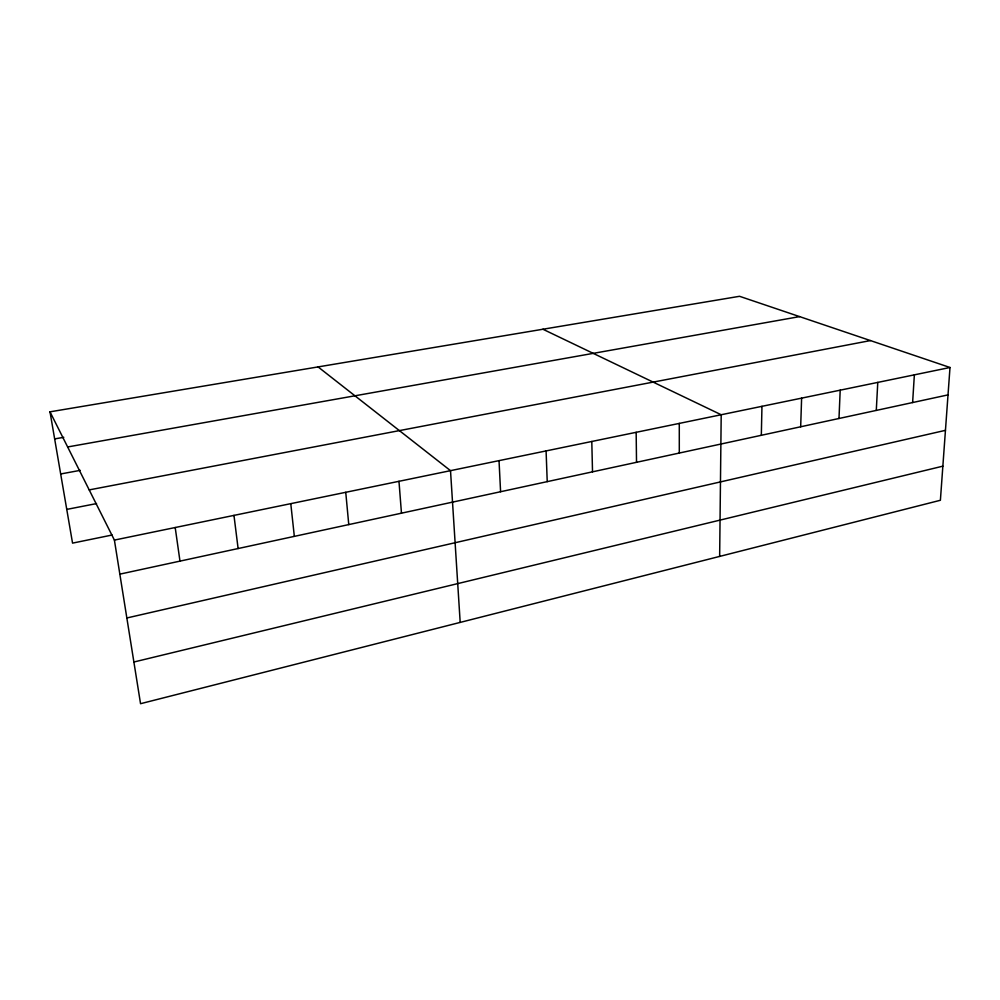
<?xml version="1.0" encoding="UTF-8"?>
<svg xmlns="http://www.w3.org/2000/svg" width="1000" height="1000" viewBox="0 0 1000 1000"><rect width="100%" height="100%" fill="white"/><g stroke="black" fill="none" stroke-linecap="round" stroke-linejoin="round"><path stroke-width="1.5" d="M719.65 556.413L721.2 414.75L542.913 329.237M761.325 435.288L761.963 406.325M800.675 426.775L801.612 398.137M838.988 418.488L840.2 390.163M876.287 410.412L877.775 382.4M912.613 402.55L914.362 374.85M950 367.488L940.387 500.275L140.55 703.7L114.4 540.087L50 411.825L739.55 296.3L950 367.488L114.4 540.087M133.887 662.013L942.862 466.163M126.85 617.975L945.45 430.337M119.85 574.138L948.012 394.888M112.112 535.025L72.55 543.125L50 411.825M66.762 509.4L96.525 503.587M89.2 489.9L870.45 340.575M60.675 473.975L80.25 470.35M67.65 446.962L799.587 316.613M54.65 438.913L63.788 437.312M318.075 366.912L450.513 470.662L460.188 622.413M175.2 527.525L179.975 561.125M233.962 515.388L238.113 548.538M290.775 503.65L294.337 536.362M345.75 492.3L348.762 524.587M398.975 481.3L401.463 513.175M499.025 460.637L500.588 491.725M546.087 450.913L547.225 481.625M591.788 441.475L592.525 471.825M636.163 432.312L636.525 462.3M679.287 423.4L679.3 453.05"/></g></svg>
